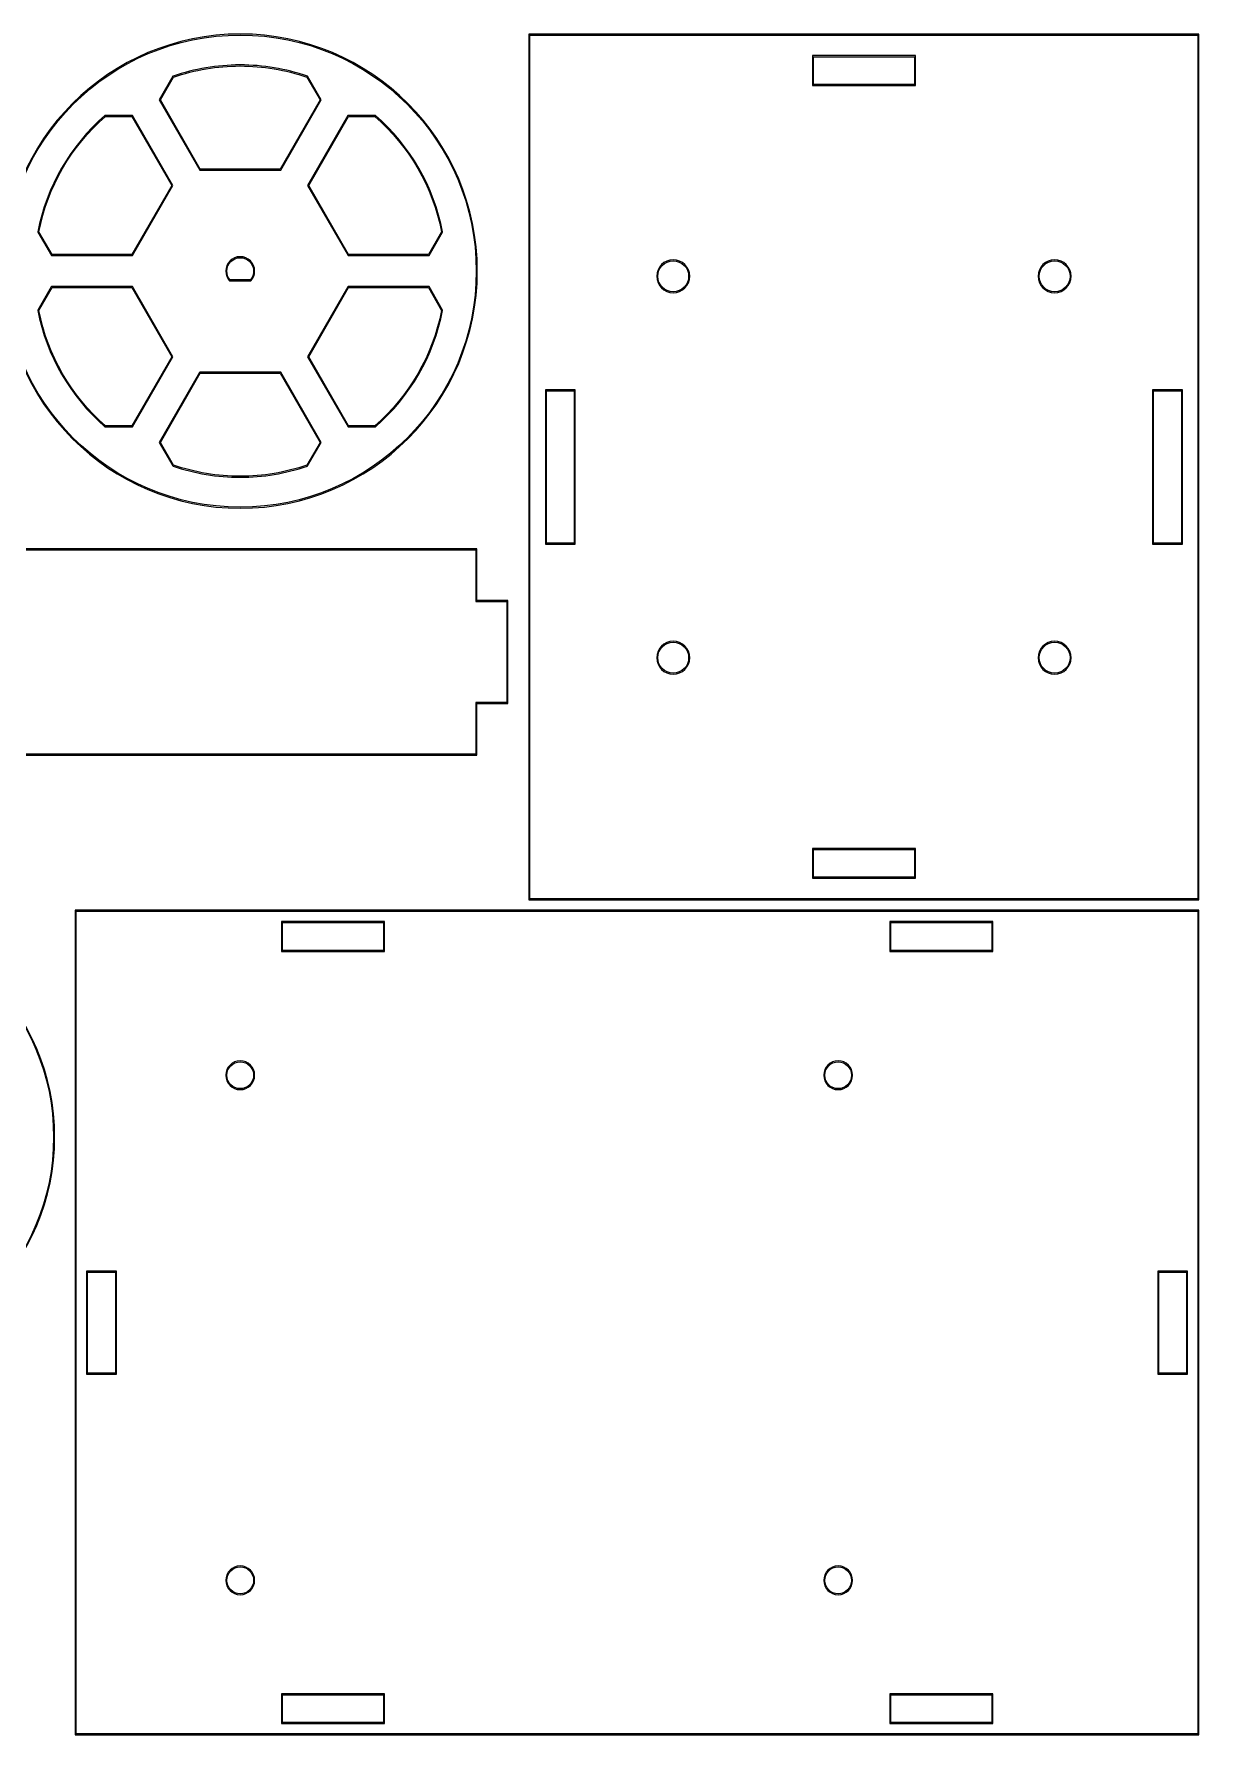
# Model space of a CAD drawing. Extents: x 10 to 440, y 10 to 290.
# Drawn here: x 327 to 440, y 125 to 290 of the extents above; entities that cross this region are included whole.
import ezdxf

# ---------------------------------------------------------------- set-up
doc = ezdxf.new("R2010")
doc.units = 0
doc.layers.add('Layer_1', color=7, linetype='CONTINUOUS')

msp = doc.modelspace()

# ---------------------------------------------------------------- linework, layer by layer
at = {"layer": 'Layer_1', "color": 7}
for p, q in [((347, 290), (347, 290)), ((347, 289.90039), (347, 289.90039)), ((439.94922, 290), (375, 290)), ((375, 290), (375, 206)), ((375.09961, 206.09961), (375.09961, 289.900391)), ((375.09961, 289.900391), (439.90039, 289.900391)), ((439.90039, 289.900391), (439.90039, 206.09961)), ((439.90039, 289.900391), (439.90039, 289.900391)), ((440, 290), (439.94922, 290)), ((440, 206), (440, 290)), ((440, 290), (440, 290)), ((412.44922, 287.900391), (402.5, 287.900391)), ((402.5, 287.900391), (402.5, 285)), ((402.59961, 285.099609), (402.59961, 287.800781)), ((402.59961, 287.800781), (412.40039, 287.800781)), ((412.40039, 287.800781), (412.40039, 285.099609)), ((412.40039, 287.800781), (412.40039, 287.800781)), ((412.5, 287.900391), (412.44922, 287.900391)), ((412.5, 285), (412.5, 287.900391)), ((412.5, 287.900391), (412.5, 287.900391)), ((340.466503, 285.902696), (339.143067, 283.609817)), ((339.258823, 283.609817), (340.534199, 285.819485)), ((340.484071, 285.908385), (340.466503, 285.902696)), ((346.999954, 287.000293), (346.960163, 287.000293)), ((346.960163, 287.000293), (346.960163, 287.000293)), ((346.960163, 286.900043), (346.999954, 286.900043)), ((346.960163, 286.900043), (346.960163, 286.900043)), ((353.46726, 285.818982), (354.742633, 283.609817)), ((353.534956, 285.902167), (353.517385, 285.907855)), ((354.858389, 283.609817), (353.534956, 285.902167)), ((402.5, 285), (412.5, 285)), ((412.40039, 285.099609), (402.59961, 285.099609)), ((339.143067, 283.609817), (343.071511, 276.805051)), ((343.129388, 276.905302), (339.258823, 283.609817)), ((354.742633, 283.609817), (350.871552, 276.905302)), ((350.929429, 276.805051), (354.858389, 283.609817)), ((333.897912, 282.110159), (333.883958, 282.09775)), ((336.544261, 282.110688), (333.897912, 282.110159)), ((333.936152, 282.009908), (336.486384, 282.010437)), ((336.486384, 282.010437), (340.357465, 275.305922)), ((336.486384, 282.010437), (336.486384, 282.010437)), ((340.47322, 275.305922), (336.544261, 282.110688)), ((336.544261, 282.110688), (336.544261, 282.110688)), ((357.441693, 282.084309), (353.527204, 275.304361)), ((353.642959, 275.304361), (357.514041, 282.009379)), ((357.456163, 282.109656), (357.441693, 282.084309)), ((360.103547, 282.109656), (357.456163, 282.109656)), ((357.456163, 282.109656), (357.456163, 282.109656)), ((357.514041, 282.009379), (360.065306, 282.009379)), ((357.514041, 282.009379), (357.514041, 282.009379)), ((360.117498, 282.097247), (360.103547, 282.109656)), ((343.071511, 276.805051), (350.929429, 276.805051)), ((350.871552, 276.905302), (343.129388, 276.905302)), ((340.357465, 275.305922), (336.486899, 268.600904)), ((336.544777, 268.500653), (340.47322, 275.305922)), ((353.527204, 275.304361), (357.456163, 268.499622)), ((357.514041, 268.599872), (353.642959, 275.304361)), ((327.366527, 270.81163), (327.36291, 270.793533)), ((327.36291, 270.793533), (328.686859, 268.500653)), ((328.744736, 268.600904), (327.468847, 270.810069)), ((366.531062, 270.808535), (365.255685, 268.599872)), ((365.313563, 268.499622), (366.636998, 270.791998)), ((366.636998, 270.791998), (366.633381, 270.810069)), ((328.686859, 268.500653), (336.544777, 268.500653)), ((336.486899, 268.600904), (328.744736, 268.600904)), ((347, 268.40039), (347, 268.40039)), ((347, 268.30078), (347, 268.30078)), ((357.456163, 268.499622), (365.313563, 268.499622)), ((365.255685, 268.599872), (357.514041, 268.599872)), ((345.94336, 266.08398), (345.95703, 266.06641)), ((345.95703, 266.06641), (348.04297, 266.06641)), ((347.98828, 266.16602), (346.01172, 266.16602)), ((348.04297, 266.06641), (348.05664, 266.08398)), ((390.5, 266.5), (390.5, 266.5)), ((390.59961, 266.5), (390.59961, 266.5)), ((427.5, 266.5), (427.5, 266.5)), ((427.59961, 266.5), (427.59961, 266.5)), ((328.671873, 265.474482), (327.36291, 263.207426)), ((327.468847, 263.190889), (328.74422, 265.399552)), ((328.686343, 265.499802), (328.671873, 265.474482)), ((336.544261, 265.499802), (328.686343, 265.499802)), ((328.686343, 265.499802), (328.686343, 265.499802)), ((328.74422, 265.399552), (336.486384, 265.399552)), ((328.74422, 265.399552), (328.74422, 265.399552)), ((336.486384, 265.399552), (340.357465, 258.695063)), ((340.47322, 258.695063), (336.544261, 265.499802)), ((357.441177, 265.474482), (353.526688, 258.695063)), ((353.642443, 258.695063), (357.513525, 265.399552)), ((357.455647, 265.499802), (357.441177, 265.474482)), ((365.313563, 265.499802), (357.455647, 265.499802)), ((357.455647, 265.499802), (357.455647, 265.499802)), ((357.513525, 265.399552), (365.255685, 265.399552)), ((357.513525, 265.399552), (357.513525, 265.399552)), ((365.255685, 265.399552), (366.531062, 263.190889)), ((366.636998, 263.207426), (365.313563, 265.499802)), ((327.36291, 263.207426), (327.366527, 263.189355)), ((366.633381, 263.189355), (366.636998, 263.207426)), ((340.357465, 258.695063), (336.486384, 251.990548)), ((336.544261, 251.890297), (340.47322, 258.695063)), ((353.526688, 258.695063), (357.455647, 251.890297)), ((357.513525, 251.990548), (353.642443, 258.695063)), ((343.056525, 257.169555), (339.142551, 250.390136)), ((339.258307, 250.390136), (343.128872, 257.094625)), ((343.070995, 257.194876), (343.056525, 257.169555)), ((350.928913, 257.194876), (343.070995, 257.194876)), ((343.070995, 257.194876), (343.070995, 257.194876)), ((343.128872, 257.094625), (350.871036, 257.094625)), ((343.128872, 257.094625), (343.128872, 257.094625)), ((350.871036, 257.094625), (354.742117, 250.390136)), ((354.857873, 250.390136), (350.928913, 257.194876)), ((379.44922, 255.5), (376.59961, 255.5)), ((376.59961, 255.5), (376.59961, 240.5)), ((376.69922, 240.599609), (376.69922, 255.400391)), ((376.69922, 255.400391), (379.40039, 255.400391)), ((379.40039, 255.400391), (379.40039, 240.599609)), ((379.40039, 255.400391), (379.40039, 255.400391)), ((379.5, 255.5), (379.44922, 255.5)), ((379.5, 240.5), (379.5, 255.5)), ((379.5, 255.5), (379.5, 255.5)), ((438.34961, 255.5), (435.5, 255.5)), ((435.5, 255.5), (435.5, 240.5)), ((435.59961, 240.599609), (435.59961, 255.400391)), ((435.59961, 255.400391), (438.30078, 255.400391)), ((438.30078, 255.400391), (438.30078, 240.599609)), ((438.30078, 255.400391), (438.30078, 255.400391)), ((438.40039, 255.5), (438.34961, 255.5)), ((438.40039, 240.5), (438.40039, 255.5)), ((438.40039, 255.5), (438.40039, 255.5)), ((333.883442, 251.902706), (333.897393, 251.890297)), ((333.897393, 251.890297), (336.544261, 251.890297)), ((336.486384, 251.990548), (333.935634, 251.990548)), ((357.455647, 251.890297), (360.103031, 251.890297)), ((360.064788, 251.990548), (357.513525, 251.990548)), ((360.103031, 251.890297), (360.116982, 251.902706)), ((339.142551, 250.390136), (340.465984, 248.097257)), ((340.53368, 248.180442), (339.258307, 250.390136)), ((354.742117, 250.390136), (353.466225, 248.180442)), ((353.533921, 248.097257), (354.857873, 250.390136)), ((340.465984, 248.097257), (340.483555, 248.091569)), ((353.51635, 248.091569), (353.533921, 248.097257)), ((369.94922, 240.050781), (319.94922, 240.050781)), ((320.05078, 239.949219), (369.84961, 239.949219)), ((369.84961, 239.949219), (369.84961, 234.949219)), ((369.94922, 235.048828), (369.94922, 240.050781)), ((376.59961, 240.5), (379.5, 240.5)), ((379.40039, 240.599609), (376.69922, 240.599609)), ((435.5, 240.5), (438.40039, 240.5)), ((438.30078, 240.599609), (435.59961, 240.599609)), ((369.84961, 234.949219), (372.84961, 234.949219)), ((372.94922, 235.048828), (369.94922, 235.048828)), ((372.84961, 234.949219), (372.84961, 225.150391)), ((372.94922, 225.050781), (372.94922, 235.048828)), ((390.5, 229.5), (390.5, 229.5)), ((390.59961, 229.5), (390.59961, 229.5)), ((427.5, 229.5), (427.5, 229.5)), ((427.59961, 229.5), (427.59961, 229.5)), ((372.84961, 225.150391), (369.84961, 225.150391)), ((369.84961, 225.150391), (369.84961, 220.150391)), ((369.94922, 220.050781), (369.94922, 225.050781)), ((369.94922, 225.050781), (372.94922, 225.050781)), ((319.94922, 220.050781), (369.94922, 220.050781)), ((369.84961, 220.150391), (320.05078, 220.150391)), ((412.44922, 211), (402.5, 211)), ((402.5, 211), (402.5, 208.09961)), ((402.59961, 208.19922), (402.59961, 210.90039)), ((402.59961, 210.90039), (412.40039, 210.90039)), ((412.40039, 210.90039), (412.40039, 208.19922)), ((412.40039, 210.90039), (412.40039, 210.90039)), ((412.5, 211), (412.44922, 211)), ((412.5, 208.09961), (412.5, 211)), ((412.5, 211), (412.5, 211)), ((402.5, 208.09961), (412.5, 208.09961)), ((412.40039, 208.19922), (402.59961, 208.19922)), ((331, 205), (331, 204.9492)), ((440, 205), (331, 205)), ((331, 205), (331, 205)), ((331, 204.9492), (331, 125)), ((331.099609, 204.9004), (439.90039, 204.9004)), ((331.099609, 125.0996), (331.099609, 204.9004)), ((331.099609, 204.9004), (331.099609, 204.9004)), ((375, 206), (440, 206)), ((439.90039, 206.09961), (375.09961, 206.09961)), ((439.90039, 204.9004), (439.90039, 125.0996)), ((440, 125), (440, 205)), ((351, 203.9004), (351, 203.8496)), ((361, 203.9004), (351, 203.9004)), ((351, 203.9004), (351, 203.9004)), ((351, 203.8496), (351, 201)), ((351.09961, 203.8008), (360.90039, 203.8008)), ((351.09961, 201.0996), (351.09961, 203.8008)), ((351.09961, 203.8008), (351.09961, 203.8008)), ((360.90039, 203.8008), (360.90039, 201.0996)), ((361, 201), (361, 203.9004)), ((410, 203.9004), (410, 203.8496)), ((420, 203.9004), (410, 203.9004)), ((410, 203.9004), (410, 203.9004)), ((410, 203.8496), (410, 201)), ((410.09961, 203.8008), (419.90039, 203.8008)), ((410.09961, 201.0996), (410.09961, 203.8008)), ((410.09961, 203.8008), (410.09961, 203.8008)), ((419.90039, 203.8008), (419.90039, 201.0996)), ((420, 201), (420, 203.9004)), ((351, 201), (361, 201)), ((360.90039, 201.0996), (351.09961, 201.0996)), ((410, 201), (420, 201)), ((419.90039, 201.0996), (410.09961, 201.0996)), ((347, 190.4004), (347, 190.4004)), ((347, 190.3008), (347, 190.3008)), ((405, 190.4004), (405, 190.4004)), ((405, 190.3008), (405, 190.3008)), ((335, 170), (332.099609, 170)), ((332.099609, 170), (332.099609, 160)), ((335, 160), (335, 170)), ((438.90039, 170), (436, 170)), ((436, 170), (436, 160)), ((438.90039, 160), (438.90039, 170)), ((332.199219, 160.0996), (332.199219, 169.9004)), ((332.199219, 169.9004), (334.900391, 169.9004)), ((334.900391, 169.9004), (334.900391, 160.0996)), ((436.09961, 160.0996), (436.09961, 169.9004)), ((436.09961, 169.9004), (438.80078, 169.9004)), ((438.80078, 169.9004), (438.80078, 160.0996)), ((334.900391, 160.0996), (332.199219, 160.0996)), ((332.199219, 160.0996), (332.199219, 160.0996)), ((438.80078, 160.0996), (436.09961, 160.0996)), ((436.09961, 160.0996), (436.09961, 160.0996)), ((332.099609, 160), (332.150391, 160)), ((332.099609, 160), (332.099609, 160)), ((332.150391, 160), (335, 160)), ((436, 160), (436.05078, 160)), ((436, 160), (436, 160)), ((436.05078, 160), (438.90039, 160)), ((347, 141.4004), (347, 141.4004)), ((347, 141.3008), (347, 141.3008)), ((405, 141.4004), (405, 141.4004)), ((405, 141.3008), (405, 141.3008)), ((351, 129), (351, 128.9492)), ((361, 129), (351, 129)), ((351, 129), (351, 129)), ((351, 128.9492), (351, 126.0996)), ((351.09961, 128.9004), (360.90039, 128.9004)), ((351.09961, 126.1992), (351.09961, 128.9004)), ((351.09961, 128.9004), (351.09961, 128.9004)), ((360.90039, 128.9004), (360.90039, 126.1992)), ((361, 126.0996), (361, 129)), ((410, 129), (410, 128.9492)), ((420, 129), (410, 129)), ((410, 129), (410, 129)), ((410, 128.9492), (410, 126.0996)), ((410.09961, 128.9004), (419.90039, 128.9004)), ((410.09961, 126.1992), (410.09961, 128.9004)), ((410.09961, 128.9004), (410.09961, 128.9004)), ((419.90039, 128.9004), (419.90039, 126.1992)), ((420, 126.0996), (420, 129)), ((351, 126.0996), (361, 126.0996)), ((360.90039, 126.1992), (351.09961, 126.1992)), ((410, 126.0996), (420, 126.0996)), ((419.90039, 126.1992), (410.09961, 126.1992)), ((331, 125), (440, 125)), ((439.90039, 125.0996), (331.099609, 125.0996))]:
    msp.add_line(p, q, dxfattribs=at)
for points in [[(347, 290), (334.29804, 290), (324, 279.70196), (324, 267)], [(324.09961, 267), (324.09961, 279.64791), (334.35209, 289.90039), (347, 289.90039)], [(370, 267), (370, 279.70196), (359.70196, 290), (347, 290)], [(347, 289.90039), (359.64791, 289.90039), (369.90039, 279.64791), (369.90039, 267)], [(346.960163, 287.000293), (344.756182, 286.995743), (342.567763, 286.62657), (340.484071, 285.908385)], [(340.534199, 285.819485), (342.602407, 286.530261), (344.773152, 286.895518), (346.960163, 286.900043)], [(353.517385, 285.907855), (351.42057, 286.630723), (349.217874, 287.000161), (346.999954, 287.000293)], [(346.999954, 286.900043), (349.200835, 286.899911), (351.385989, 286.534389), (353.46726, 285.818982)], [(333.883958, 282.09775), (330.51242, 279.168944), (328.217908, 275.195723), (327.366527, 270.81163)], [(327.468847, 270.810069), (328.317495, 275.159554), (330.593295, 279.100708), (333.936152, 282.009908)], [(360.065306, 282.009379), (363.40778, 279.099703), (365.683032, 275.158152), (366.531062, 270.808535)], [(366.633381, 270.810069), (365.782624, 275.194347), (363.488655, 279.167939), (360.117498, 282.097247)], [(347, 268.40039), (346.2274, 268.40042), (345.59959, 267.77225), (345.59961, 267)], [(345.69922, 267), (345.6992, 267.71817), (346.28142, 268.3008), (347, 268.30078)], [(348.40039, 267), (348.40041, 267.77224), (347.77259, 268.4004), (347, 268.40039)], [(347, 268.30078), (347.71858, 268.30079), (348.3008, 267.71817), (348.30078, 267)], [(389, 268.099609), (388.11694, 268.099609), (387.40039, 267.383063), (387.40039, 266.5)], [(387.5, 266.5), (387.5, 267.329019), (388.17098, 268), (389, 268)], [(390.59961, 266.5), (390.59961, 267.383063), (389.88306, 268.099609), (389, 268.099609)], [(389, 268), (389.82902, 268), (390.5, 267.329019), (390.5, 266.5)], [(426, 268.099609), (425.11694, 268.099609), (424.40039, 267.383063), (424.40039, 266.5)], [(424.5, 266.5), (424.5, 267.329019), (425.17098, 268), (426, 268)], [(427.59961, 266.5), (427.59961, 267.383063), (426.88306, 268.099609), (426, 268.099609)], [(426, 268), (426.82902, 268), (427.5, 267.329019), (427.5, 266.5)], [(324, 267), (324, 254.29804), (334.29804, 244), (347, 244)], [(347, 244.09961), (334.35209, 244.09961), (324.09961, 254.35209), (324.09961, 267)], [(345.59961, 267), (345.59966, 266.66304), (345.72236, 266.33844), (345.94336, 266.08398)], [(346.01172, 266.16602), (345.81436, 266.40011), (345.69926, 266.69348), (345.69922, 267)], [(347, 244), (359.70196, 244), (370, 254.29804), (370, 267)], [(369.90039, 267), (369.90039, 254.35209), (359.64791, 244.09961), (347, 244.09961)], [(348.30078, 267), (348.30073, 266.69348), (348.18565, 266.4001), (347.98828, 266.16602)], [(348.05664, 266.08398), (348.27765, 266.33844), (348.40033, 266.66303), (348.40039, 267)], [(387.40039, 266.5), (387.40039, 265.616937), (388.11694, 264.900391), (389, 264.900391)], [(389, 265), (388.17098, 265), (387.5, 265.670981), (387.5, 266.5)], [(389, 264.900391), (389.88306, 264.900391), (390.59961, 265.616937), (390.59961, 266.5)], [(390.5, 266.5), (390.5, 265.670981), (389.82902, 265), (389, 265)], [(424.40039, 266.5), (424.40039, 265.616937), (425.11694, 264.900391), (426, 264.900391)], [(426, 265), (425.17098, 265), (424.5, 265.670981), (424.5, 266.5)], [(426, 264.900391), (426.88306, 264.900391), (427.59961, 265.616937), (427.59961, 266.5)], [(427.5, 266.5), (427.5, 265.670981), (426.82902, 265), (426, 265)], [(327.366527, 263.189355), (328.21767, 258.805156), (330.512005, 254.831723), (333.883442, 251.902706)], [(333.935634, 251.990548), (330.59288, 254.899933), (328.317259, 258.841325), (327.468847, 263.190889)], [(366.531062, 263.190889), (365.682784, 258.841378), (363.407354, 254.900012), (360.064788, 251.990548)], [(360.116982, 251.902706), (363.488229, 254.831802), (365.782373, 258.805209), (366.633381, 263.189355)], [(340.483555, 248.091569), (342.580071, 247.368991), (344.78241, 246.999739), (346.999954, 246.999633)], [(346.999954, 247.099884), (344.799449, 247.09999), (342.614655, 247.465326), (340.53368, 248.180442)], [(353.466225, 248.180442), (351.385253, 247.465326), (349.200457, 247.09999), (346.999954, 247.099884)], [(346.999954, 246.999633), (349.217496, 246.999739), (351.419834, 247.368991), (353.51635, 248.091569)], [(389, 231.099609), (388.11694, 231.099609), (387.40039, 230.383063), (387.40039, 229.5)], [(387.5, 229.5), (387.5, 230.329019), (388.17098, 231), (389, 231)], [(390.59961, 229.5), (390.59961, 230.383063), (389.88306, 231.099609), (389, 231.099609)], [(389, 231), (389.82902, 231), (390.5, 230.329019), (390.5, 229.5)], [(426, 231.099609), (425.11694, 231.099609), (424.40039, 230.383063), (424.40039, 229.5)], [(424.5, 229.5), (424.5, 230.329019), (425.17098, 231), (426, 231)], [(427.59961, 229.5), (427.59961, 230.383063), (426.88306, 231.099609), (426, 231.099609)], [(426, 231), (426.82902, 231), (427.5, 230.329019), (427.5, 229.5)], [(387.40039, 229.5), (387.40039, 228.616937), (388.11694, 227.900391), (389, 227.900391)], [(389, 228), (388.17098, 228), (387.5, 228.670981), (387.5, 229.5)], [(389, 227.900391), (389.88306, 227.900391), (390.59961, 228.616937), (390.59961, 229.5)], [(390.5, 229.5), (390.5, 228.670981), (389.82902, 228), (389, 228)], [(424.40039, 229.5), (424.40039, 228.616937), (425.11694, 227.900391), (426, 227.900391)], [(426, 228), (425.17098, 228), (424.5, 228.670981), (424.5, 229.5)], [(426, 227.900391), (426.88306, 227.900391), (427.59961, 228.616937), (427.59961, 229.5)], [(427.5, 229.5), (427.5, 228.670981), (426.82902, 228), (426, 228)], [(329, 183), (328.999999, 195.14967), (319.14967, 205), (307, 205)], [(307, 204.90039), (319.09563, 204.90039), (328.90039, 195.09563), (328.900391, 183)], [(347, 190.4004), (346.22739, 190.4004), (345.599609, 189.7726), (345.599609, 189)], [(345.699219, 189), (345.699219, 189.7186), (346.28144, 190.3008), (347, 190.3008)], [(348.40039, 189), (348.40039, 189.7726), (347.77261, 190.4004), (347, 190.4004)], [(347, 190.3008), (347.71856, 190.3008), (348.30078, 189.7186), (348.30078, 189)], [(405, 190.4004), (404.22739, 190.4004), (403.59961, 189.7726), (403.59961, 189)], [(403.69922, 189), (403.69922, 189.7186), (404.28144, 190.3008), (405, 190.3008)], [(406.40039, 189), (406.40039, 189.7726), (405.77261, 190.4004), (405, 190.4004)], [(405, 190.3008), (405.71856, 190.3008), (406.30078, 189.7186), (406.30078, 189)], [(345.599609, 189), (345.599609, 188.2274), (346.22739, 187.5996), (347, 187.5996)], [(347, 187.6992), (346.28144, 187.6992), (345.699219, 188.2814), (345.699219, 189)], [(347, 187.5996), (347.77261, 187.5996), (348.40039, 188.2274), (348.40039, 189)], [(348.30078, 189), (348.30078, 188.2814), (347.71856, 187.6992), (347, 187.6992)], [(403.59961, 189), (403.59961, 188.2274), (404.22739, 187.5996), (405, 187.5996)], [(405, 187.6992), (404.28144, 187.6992), (403.69922, 188.2814), (403.69922, 189)], [(405, 187.5996), (405.77261, 187.5996), (406.40039, 188.2274), (406.40039, 189)], [(406.30078, 189), (406.30078, 188.2814), (405.71856, 187.6992), (405, 187.6992)], [(307, 161), (319.14967, 161), (328.999999, 170.85033), (329, 183)], [(328.900391, 183), (328.90039, 170.90437), (319.09563, 161.09961), (307, 161.09961)], [(347, 141.4004), (346.22739, 141.4004), (345.599609, 140.7726), (345.599609, 140)], [(345.699219, 140), (345.699219, 140.7186), (346.28144, 141.3008), (347, 141.3008)], [(348.40039, 140), (348.40039, 140.7726), (347.77261, 141.4004), (347, 141.4004)], [(347, 141.3008), (347.71856, 141.3008), (348.30078, 140.7186), (348.30078, 140)], [(405, 141.4004), (404.22739, 141.4004), (403.59961, 140.7726), (403.59961, 140)], [(403.69922, 140), (403.69922, 140.7186), (404.28144, 141.3008), (405, 141.3008)], [(406.40039, 140), (406.40039, 140.7726), (405.77261, 141.4004), (405, 141.4004)], [(405, 141.3008), (405.71856, 141.3008), (406.30078, 140.7186), (406.30078, 140)], [(345.599609, 140), (345.599609, 139.2274), (346.22739, 138.5996), (347, 138.5996)], [(347, 138.6992), (346.28144, 138.6992), (345.699219, 139.2814), (345.699219, 140)], [(347, 138.5996), (347.77261, 138.5996), (348.40039, 139.2274), (348.40039, 140)], [(348.30078, 140), (348.30078, 139.2814), (347.71856, 138.6992), (347, 138.6992)], [(403.59961, 140), (403.59961, 139.2274), (404.22739, 138.5996), (405, 138.5996)], [(405, 138.6992), (404.28144, 138.6992), (403.69922, 139.2814), (403.69922, 140)], [(405, 138.5996), (405.77261, 138.5996), (406.40039, 139.2274), (406.40039, 140)], [(406.30078, 140), (406.30078, 139.2814), (405.71856, 138.6992), (405, 138.6992)]]:
    msp.add_open_spline(points, degree=3, dxfattribs=at)

doc.saveas('drawing.dxf')
